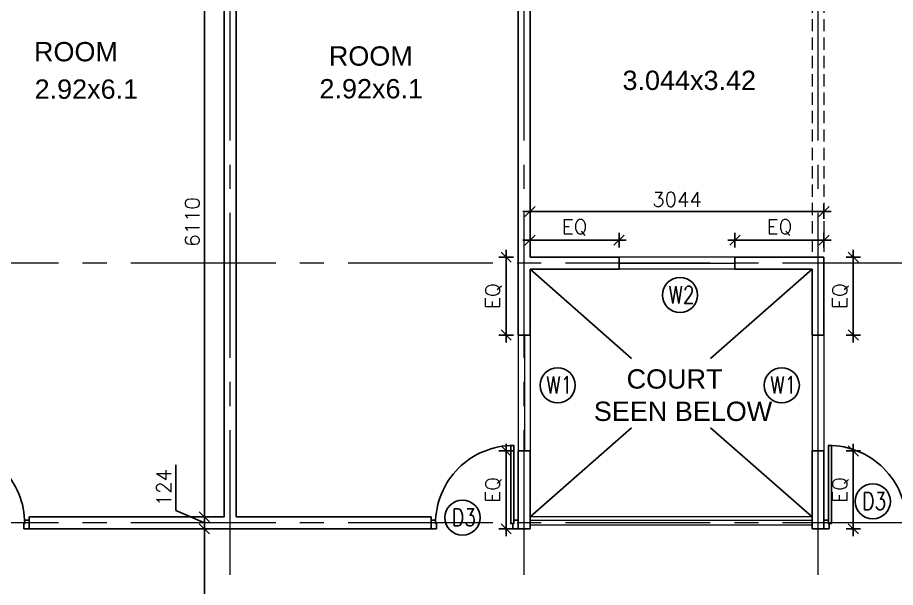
# Model space of a CAD drawing. Header units: inches. Extents: x -234845 to -176446, y -524542 to -442800.
# Drawn here: x -204083 to -194992, y -476812 to -470908 of the extents above; entities that cross this region are included whole.
import ezdxf

# ---------------------------------------------------------------- set-up
doc = ezdxf.new("R2010")
doc.units = ezdxf.units.IN
doc.header["$MEASUREMENT"] = 0
doc.header["$PDMODE"] = 34
doc.header["$PDSIZE"] = -10
doc.linetypes.add('CENTER2', pattern=[1.125, 0.75, -0.125, 0.125, -0.125])
doc.linetypes.add('DASHED', pattern=[19.05, 12.7, -6.35])
for name, color, linetype in [('ADOOR', 14, 'Continuous'), ('Dim dotted', 30, 'Continuous'), ('DOOR', 34, 'Continuous'), ('GFRG PANELS', 4, 'Continuous'), ('rail', 11, 'Continuous'), ('win tag', 144, 'Continuous')]:
    doc.layers.add(name, color=color, linetype=linetype)
for name, color, linetype, lineweight in [('Grid', 254, 'Continuous', 15), ('TEXT', 32, 'Continuous', 18), ('win', 14, 'Continuous', 13)]:
    doc.layers.add(name, color=color, linetype=linetype, lineweight=lineweight)
doc.styles.add('RMTXT', font='romans.shx')
doc.styles.get("Standard").update_dxf_attribs({"font": 'arial.ttf'})
doc.styles.add('style1', font='romans.shx', dxfattribs={"width": 0.8})
doc.dimstyles.new('ELEV-DIM', dxfattribs={"dimtxt": 150, "dimasz": 1, "dimexe": 100, "dimexo": 150, "dimgap": 50, "dimtad": 1, "dimdec": 0, "dimzin": 0, "dimdsep": 46, "dimtxsty": 'RMTXT', "dimblk": 'ARH4', "dimcen": 0.09375, "dimdle": 100, "dimse1": 1, "dimse2": 1, "dimclrd": 256, "dimclre": 256, "dimclrt": 151, "dimadec": 0, "dimazin": 0, "dimtfac": 50, "dimtdec": 0, "dimtofl": 0, "dimtmove": 2, "dimatfit": 3, "dimldrblk": 'OBLIQUE', "dimfxl": 1, "dimtolj": 1, "dimtzin": 0, "dimlwd": -1, "dimlwe": -1, "dimarcsym": 0})

# ---------------------------------------------------------------- blocks, each defined once
blk = doc.blocks.new('D1000')
at = {"layer": 'DOOR'}
for points in [[(0, 940), (0, 1000), (100, 1000), (100, 950), (60, 950), (60, 940)], [(0, 60), (0, 0), (100, 0), (100, 50), (60, 50), (60, 60)]]:
    blk.add_lwpolyline(points, close=True, dxfattribs=at)
blk.add_lwpolyline([(60, 950, -0.414214), (960, 50), (60, 50), (60, 85), (959, 85)], format="xyb", dxfattribs=at)
blk = doc.blocks.new('W')
at = {"layer": 'win'}
for p, q in [((600, 124), (-600, 124)), ((600, 59), (-600, 59)), ((600, 0), (-600, 0))]:
    blk.add_line(p, q, dxfattribs=at)
blk = doc.blocks.new('ARH4')
for p, q in [((75, 0), (-75, 0)), ((-53, -53), (53, 53)), ((0, -75), (0, 75))]:
    blk.add_line(p, q)
blk = doc.blocks.new('*D689')
at = {"layer": 'DEFPOINTS', "color": 0, "transparency": 16777216}
for p in [(-195683.8, -473390.6), (-195683.8, -474197.6), (-195428.9, -474197.6)]:
    blk.add_point(p, dxfattribs=at)
at = {"layer": 'Dim dotted', "transparency": 16777216}
blk.add_line((-195428.9, -473391.6), (-195428.9, -474196.6), dxfattribs=at)
for p, rotation in [((-195428.9, -473390.6), 90), ((-195428.9, -474197.6), 270)]:
    blk.add_blockref('ARH4', p, dxfattribs=dict(at, rotation=rotation))
at = {"layer": 'Dim dotted', "color": 151, "transparency": 16777216, "insert": (-195561.1, -473794.1), "char_height": 150, "attachment_point": 5, "rotation": 90, "style": 'RMTXT'}
blk.add_mtext('\\A1;EQ', dxfattribs=at)
blk = doc.blocks.new('_Oblique')
at = {"color": 0, "linetype": 'ByBlock', "lineweight": -2}
blk.add_line((-0.5, -0.5), (0.5, 0.5), dxfattribs=at)
blk = doc.blocks.new('*D690')
at = {"layer": 'DEFPOINTS', "color": 0, "transparency": 16777216}
for p in [(-195683.8, -475397.6), (-195683.8, -476204.6), (-195428.9, -476204.6)]:
    blk.add_point(p, dxfattribs=at)
at = {"layer": 'Dim dotted', "transparency": 16777216}
blk.add_line((-195428.9, -475398.6), (-195428.9, -476203.6), dxfattribs=at)
for p, rotation in [((-195428.9, -475397.6), 90), ((-195428.9, -476204.6), 270)]:
    blk.add_blockref('ARH4', p, dxfattribs=dict(at, rotation=rotation))
at = {"layer": 'Dim dotted', "color": 151, "transparency": 16777216, "insert": (-195561.1, -475801.1), "char_height": 150, "attachment_point": 5, "rotation": 90, "style": 'RMTXT'}
blk.add_mtext('\\A1;EQ', dxfattribs=at)
blk = doc.blocks.new('*D715')
at = {"layer": 'DEFPOINTS', "color": 0, "transparency": 16777216}
for p in [(-199277.8, -473390.6), (-199277.8, -474197.6), (-199023, -474197.6)]:
    blk.add_point(p, dxfattribs=at)
at = {"layer": 'Dim dotted', "transparency": 16777216}
blk.add_line((-199023, -473391.6), (-199023, -474196.6), dxfattribs=at)
for p, rotation in [((-199023, -473390.6), 90), ((-199023, -474197.6), 270)]:
    blk.add_blockref('ARH4', p, dxfattribs=dict(at, rotation=rotation))
at = {"layer": 'Dim dotted', "color": 151, "transparency": 16777216, "insert": (-199155.1, -473794.1), "char_height": 150, "attachment_point": 5, "rotation": 90, "style": 'RMTXT'}
blk.add_mtext('\\A1;EQ', dxfattribs=at)
blk = doc.blocks.new('*D716')
at = {"layer": 'DEFPOINTS', "color": 0, "transparency": 16777216}
for p in [(-199277.8, -475397.6), (-199277.8, -476204.6), (-199023, -476204.6)]:
    blk.add_point(p, dxfattribs=at)
at = {"layer": 'Dim dotted', "transparency": 16777216}
blk.add_line((-199023, -475398.6), (-199023, -476203.6), dxfattribs=at)
for p, rotation in [((-199023, -475397.6), 90), ((-199023, -476204.6), 270)]:
    blk.add_blockref('ARH4', p, dxfattribs=dict(at, rotation=rotation))
at = {"layer": 'Dim dotted', "color": 151, "transparency": 16777216, "insert": (-199155.1, -475801.1), "char_height": 150, "attachment_point": 5, "rotation": 90, "style": 'RMTXT'}
blk.add_mtext('\\A1;EQ', dxfattribs=at)
blk = doc.blocks.new('*D771')
at = {"layer": 'DEFPOINTS', "color": 0, "transparency": 16777216}
for p in [(-197854, -473214), (-198776, -473390.6), (-197854, -473390.6)]:
    blk.add_point(p, dxfattribs=at)
at = {"layer": 'Dim dotted', "transparency": 16777216}
blk.add_line((-198775, -473214), (-197855, -473214), dxfattribs=at)
at = {"layer": 'Dim dotted', "transparency": 16777216, "rotation": 180}
blk.add_blockref('ARH4', (-198776, -473214), dxfattribs=at)
at = {"layer": 'Dim dotted', "transparency": 16777216}
blk.add_blockref('ARH4', (-197854, -473214), dxfattribs=at)
at = {"layer": 'Dim dotted', "color": 151, "transparency": 16777216, "insert": (-198315, -473081.9), "char_height": 150, "attachment_point": 5, "style": 'RMTXT'}
blk.add_mtext('\\A1;EQ', dxfattribs=at)
blk = doc.blocks.new('*D772')
at = {"layer": 'DEFPOINTS', "color": 0, "transparency": 16777216}
for p in [(-195732, -473214), (-196654, -473390.6), (-195732, -473390.6)]:
    blk.add_point(p, dxfattribs=at)
at = {"layer": 'Dim dotted', "transparency": 16777216}
blk.add_line((-196653, -473214), (-195733, -473214), dxfattribs=at)
at = {"layer": 'Dim dotted', "transparency": 16777216, "rotation": 180}
blk.add_blockref('ARH4', (-196654, -473214), dxfattribs=at)
at = {"layer": 'Dim dotted', "transparency": 16777216}
blk.add_blockref('ARH4', (-195732, -473214), dxfattribs=at)
at = {"layer": 'Dim dotted', "color": 151, "transparency": 16777216, "insert": (-196193, -473081.9), "char_height": 150, "attachment_point": 5, "style": 'RMTXT'}
blk.add_mtext('\\A1;EQ', dxfattribs=at)
blk = doc.blocks.new('*D916')
at = {"layer": 'DEFPOINTS', "color": 0, "transparency": 16777216}
for p in [(-198776, -472466.8), (-195732, -472466.8), (-195732, -472917.2)]:
    blk.add_point(p, dxfattribs=at)
at = {"layer": 'Dim dotted', "transparency": 16777216}
blk.add_line((-198775, -472917.2), (-195733, -472917.2), dxfattribs=at)
at = {"layer": 'Dim dotted', "transparency": 16777216, "rotation": 180}
blk.add_blockref('ARH4', (-198776, -472917.2), dxfattribs=at)
at = {"layer": 'Dim dotted', "transparency": 16777216}
blk.add_blockref('ARH4', (-195732, -472917.2), dxfattribs=at)
at = {"layer": 'Dim dotted', "color": 151, "transparency": 16777216, "insert": (-197254, -472792.2), "char_height": 150, "attachment_point": 5, "style": 'RMTXT'}
blk.add_mtext('\\A1;3044', dxfattribs=at)
blk = doc.blocks.new('*D787')
at = {"layer": 'DEFPOINTS', "color": 0, "transparency": 16777216}
for p in [(-201944, -469970.6), (-202148.4, -476080.6), (-201944, -476080.6)]:
    blk.add_point(p, dxfattribs=at)
at = {"layer": 'Dim dotted', "transparency": 16777216}
blk.add_line((-202148.4, -469971.6), (-202148.4, -476079.6), dxfattribs=at)
for p, rotation in [((-202148.4, -469970.6), 90), ((-202148.4, -476080.6), 270)]:
    blk.add_blockref('ARH4', p, dxfattribs=dict(at, rotation=rotation))
at = {"layer": 'Dim dotted', "color": 151, "transparency": 16777216, "insert": (-202273.4, -473025.6), "char_height": 150, "attachment_point": 5, "rotation": 90, "style": 'RMTXT'}
blk.add_mtext('\\A1;6110', dxfattribs=at)
blk = doc.blocks.new('*D788')
at = {"layer": 'DEFPOINTS', "color": 0, "transparency": 16777216}
for p in [(-201622.3, -476080.6), (-202148.4, -476204.6), (-201622.3, -476204.6)]:
    blk.add_point(p, dxfattribs=at)
at = {"layer": 'Dim dotted', "transparency": 16777216}
for p, q in [((-202442.7, -476013.4), (-202442.7, -475542)), ((-202148.4, -476142.6), (-202442.7, -476013.4)), ((-202148.4, -476081.6), (-202148.4, -476203.6))]:
    blk.add_line(p, q, dxfattribs=at)
for p, rotation in [((-202148.4, -476080.6), 90), ((-202148.4, -476204.6), 270)]:
    blk.add_blockref('ARH4', p, dxfattribs=dict(at, rotation=rotation))
at = {"layer": 'Dim dotted', "color": 151, "transparency": 16777216, "insert": (-202567.7, -475777.7), "char_height": 150, "attachment_point": 5, "rotation": 90, "style": 'RMTXT'}
blk.add_mtext('\\A1;124', dxfattribs=at)
blk = doc.blocks.new('*D789')
at = {"layer": 'DEFPOINTS', "color": 0, "transparency": 16777216}
for p in [(-201421.4, -476204.6), (-202148.4, -478124.6), (-201421.4, -478124.6)]:
    blk.add_point(p, dxfattribs=at)
at = {"layer": 'Dim dotted', "transparency": 16777216}
blk.add_line((-202148.4, -476205.6), (-202148.4, -478123.6), dxfattribs=at)
for p, rotation in [((-202148.4, -476204.6), 90), ((-202148.4, -478124.6), 270)]:
    blk.add_blockref('ARH4', p, dxfattribs=dict(at, rotation=rotation))
at = {"layer": 'Dim dotted', "color": 151, "transparency": 16777216, "insert": (-202273.4, -477164.6), "char_height": 150, "attachment_point": 5, "rotation": 90, "style": 'RMTXT'}
blk.add_mtext('\\A1;1920', dxfattribs=at)

msp = doc.modelspace()

# ---------------------------------------------------------------- linework, layer by layer
at = {"layer": 'ADOOR', "linetype": 'DASHED', "lineweight": 0, "ltscale": 10}
for p, q in [((-195856, -469970.6), (-195856, -473390.6)), ((-195732, -469970.6), (-195732, -473390.6))]:
    msp.add_line(p, q, dxfattribs=at)
at = {"layer": 'ADOOR', "lineweight": 0}
msp.add_line((-195856, -476080.6), (-198776, -476080.6), dxfattribs=at)
at = {"layer": 'Dim dotted', "color": 8, "ltscale": 500}
for p, q in [((-197724.6, -474438.6), (-198776, -473514.6)), ((-195856, -473514.6), (-196907.4, -474438.6)), ((-197725.8, -475157.7), (-198776, -476080.6)), ((-195856, -476080.6), (-196906.2, -475157.7))]:
    msp.add_line(p, q, dxfattribs=at)
at = {"layer": 'GFRG PANELS'}
for p, q in [((-198900, -474197.6), (-198900, -469246.6)), ((-201944, -476080.6), (-201944, -469970.6)), ((-201820, -476080.6), (-201820, -469970.6)), ((-198776, -473390.6), (-198776, -469970.6)), ((-197854, -473390.6), (-198776, -473390.6)), ((-197854, -473390.6), (-197854, -473514.6)), ((-195732, -473390.6), (-196654, -473390.6)), ((-196654, -473390.6), (-196654, -473514.6)), ((-195732, -474197.6), (-195732, -473390.6)), ((-198776, -474197.6), (-198776, -473514.6)), ((-198776, -473514.6), (-197854, -473514.6)), ((-195856, -473514.6), (-196654, -473514.6)), ((-195856, -474197.6), (-195856, -473514.6)), ((-198900, -474197.6), (-198776, -474197.6)), ((-195732, -474197.6), (-195856, -474197.6)), ((-198900, -476204.6), (-198900, -475397.6)), ((-198900, -475397.6), (-198776, -475397.6)), ((-198776, -476204.6), (-198776, -475397.6)), ((-195856, -476204.6), (-195856, -475397.6)), ((-195732, -475397.6), (-195856, -475397.6)), ((-195732, -476204.6), (-195732, -475397.6)), ((-203964, -476080.6), (-201944, -476080.6)), ((-203964, -476080.6), (-203964, -476204.6)), ((-199800, -476080.6), (-201820, -476080.6)), ((-199800, -476080.6), (-199800, -476204.6)), ((-203964, -476204.6), (-201820, -476204.6)), ((-199800, -476204.6), (-201944, -476204.6)), ((-198900, -476204.6), (-198776, -476204.6)), ((-195732, -476204.6), (-195856, -476204.6))]:
    msp.add_line(p, q, dxfattribs=at)
at = {"layer": 'Grid', "linetype": 'CENTER2', "lineweight": 5, "ltscale": 2000}
for p, q in [((-201882, -485682.6), (-201882, -465709.6)), ((-198838, -485682.6), (-198838, -465709.6)), ((-195794, -485682.6), (-195794, -465709.6)), ((-183410, -473452.6), (-217102, -473452.6)), ((-183410, -476142.6), (-233183.5, -476142.6))]:
    msp.add_line(p, q, dxfattribs=at)
at = {"layer": 'rail', "lineweight": 5, "ltscale": 100}
for p, q in [((-195856, -476117.6), (-198776, -476117.6)), ((-195856, -476167.6), (-198776, -476167.6))]:
    msp.add_line(p, q, dxfattribs=at)
at = {"layer": 'win tag'}
for centre in [(-197222.5, -473782.8), (-198489.2, -474717.5), (-196169.2, -474717.5), (-195226.5, -475919.8), (-199475.5, -476088.3)]:
    msp.add_circle(centre, 181.8, dxfattribs=at)

# ---------------------------------------------------------------- block references
at = {"layer": 'ADOOR', "zscale": 0.9000000000000007}
for p, xscale, yscale, rotation in [((-204864, -476204.6), -0.9000000000000009, 0.9000000000000009, 270), ((-198900, -476204.6), 0.9000000000000007, 0.9000000000000007, 90), ((-195732, -476204.6), -0.9000000000000009, 0.9000000000000009, 270)]:
    msp.add_blockref('D1000', p, dxfattribs=dict(at, xscale=xscale, yscale=yscale, rotation=rotation))
at = {"layer": 'win', "lineweight": 0}
msp.add_blockref('W', (-197254, -473514.6), dxfattribs=at)
at = {"layer": 'win', "lineweight": 0, "rotation": 90}
msp.add_blockref('W', (-198776, -474797.6), dxfattribs=at)
at = {"layer": 'win', "lineweight": 0, "xscale": -1, "rotation": 270}
msp.add_blockref('W', (-195856, -474797.6), dxfattribs=at)

# ---------------------------------------------------------------- texts
at = {"layer": 'TEXT'}
for s, p in [('ROOM', (-203912.8, -471361.3)), ('ROOM', (-200859.5, -471406.3)), ('2.92x6.1', (-200956.6, -471745.2)), ('3.044x3.42', (-197818.6, -471658.1)), ('2.92x6.1', (-203906.3, -471749.1)), ('COURT', (-197775.9, -474751.9)), ('SEEN BELOW', (-198115.5, -475087))]:
    msp.add_text(s, height=200, dxfattribs=at).set_placement(p)
at = {"layer": 'TEXT', "style": 'style1', "width": 0.8}
msp.add_text('W1', height=178.5, dxfattribs=at).set_placement((-196287.3, -474804.2))
at = {"layer": 'win tag', "style": 'style1', "width": 0.8}
for s, p in [('W2', (-197340.6, -473869.5)), ('W1', (-198607.3, -474804.2)), ('D3', (-195337.8, -476006.4)), ('D3', (-199586.7, -476174.9))]:
    msp.add_text(s, height=178.5, dxfattribs=at).set_placement(p)

# ---------------------------------------------------------------- dimensions: what is measured, and where the dimension line sits
at = {"layer": 'Dim dotted'}
for base, p1, p2, picture, middle in [((-202148.4, -476080.6), (-201944, -469970.6), (-201944, -476080.6), '*D787', (-202273.4, -473025.6)), ((-202148.4, -478124.6), (-201421.4, -476204.6), (-201421.4, -478124.6), '*D789', (-202273.4, -477164.6))]:
    dim = msp.add_linear_dim(base=base, p1=p1, p2=p2, angle=90, dimstyle='ELEV-DIM', override={"dimfxl": 50, "dimfxlon": 1}, dxfattribs=at)
    dim.commit()
    dim.dimension.update_dxf_attribs({"geometry": picture, "text_midpoint": middle})
dim = msp.add_linear_dim(base=(-195732, -472917.2), p1=(-198776, -472466.8), p2=(-195732, -472466.8), dimstyle='ELEV-DIM', override={"dimfxl": 50, "dimfxlon": 1}, dxfattribs=at)
dim.commit()
dim.dimension.update_dxf_attribs({"geometry": '*D916', "text_midpoint": (-197254, -472792.2)})
for base, p1, p2, picture, middle in [((-197854, -473214), (-198776, -473390.6), (-197854, -473390.6), '*D771', (-198315, -473081.9)), ((-195732, -473214), (-196654, -473390.6), (-195732, -473390.6), '*D772', (-196193, -473081.9))]:
    dim = msp.add_linear_dim(base=base, p1=p1, p2=p2, text='EQ', dimstyle='ELEV-DIM', override={"dimfxl": 50, "dimfxlon": 1}, dxfattribs=at)
    dim.commit()
    dim.dimension.update_dxf_attribs({"geometry": picture, "text_midpoint": middle})
for base, p1, p2, picture, middle in [((-199023, -474197.6), (-199277.8, -473390.6), (-199277.8, -474197.6), '*D715', (-199155.1, -473794.1)), ((-195428.9, -474197.6), (-195683.8, -473390.6), (-195683.8, -474197.6), '*D689', (-195561.1, -473794.1)), ((-199023, -476204.6), (-199277.8, -475397.6), (-199277.8, -476204.6), '*D716', (-199155.1, -475801.1)), ((-195428.9, -476204.6), (-195683.8, -475397.6), (-195683.8, -476204.6), '*D690', (-195561.1, -475801.1))]:
    dim = msp.add_linear_dim(base=base, p1=p1, p2=p2, angle=90, text='EQ', dimstyle='ELEV-DIM', override={"dimfxl": 50, "dimfxlon": 1}, dxfattribs=at)
    dim.commit()
    dim.dimension.update_dxf_attribs({"geometry": picture, "text_midpoint": middle})
dim = msp.add_linear_dim(base=(-202148.4, -476204.6), p1=(-201622.3, -476080.6), p2=(-201622.3, -476204.6), angle=90, dimstyle='ELEV-DIM', override={"dimtmove": 1, "dimfxl": 50, "dimfxlon": 1}, dxfattribs=at)
dim.commit()
dim.dimension.update_dxf_attribs({"geometry": '*D788', "text_midpoint": (-202442.7, -475963.4), "dimtype": 160})

doc.saveas('drawing.dxf')
